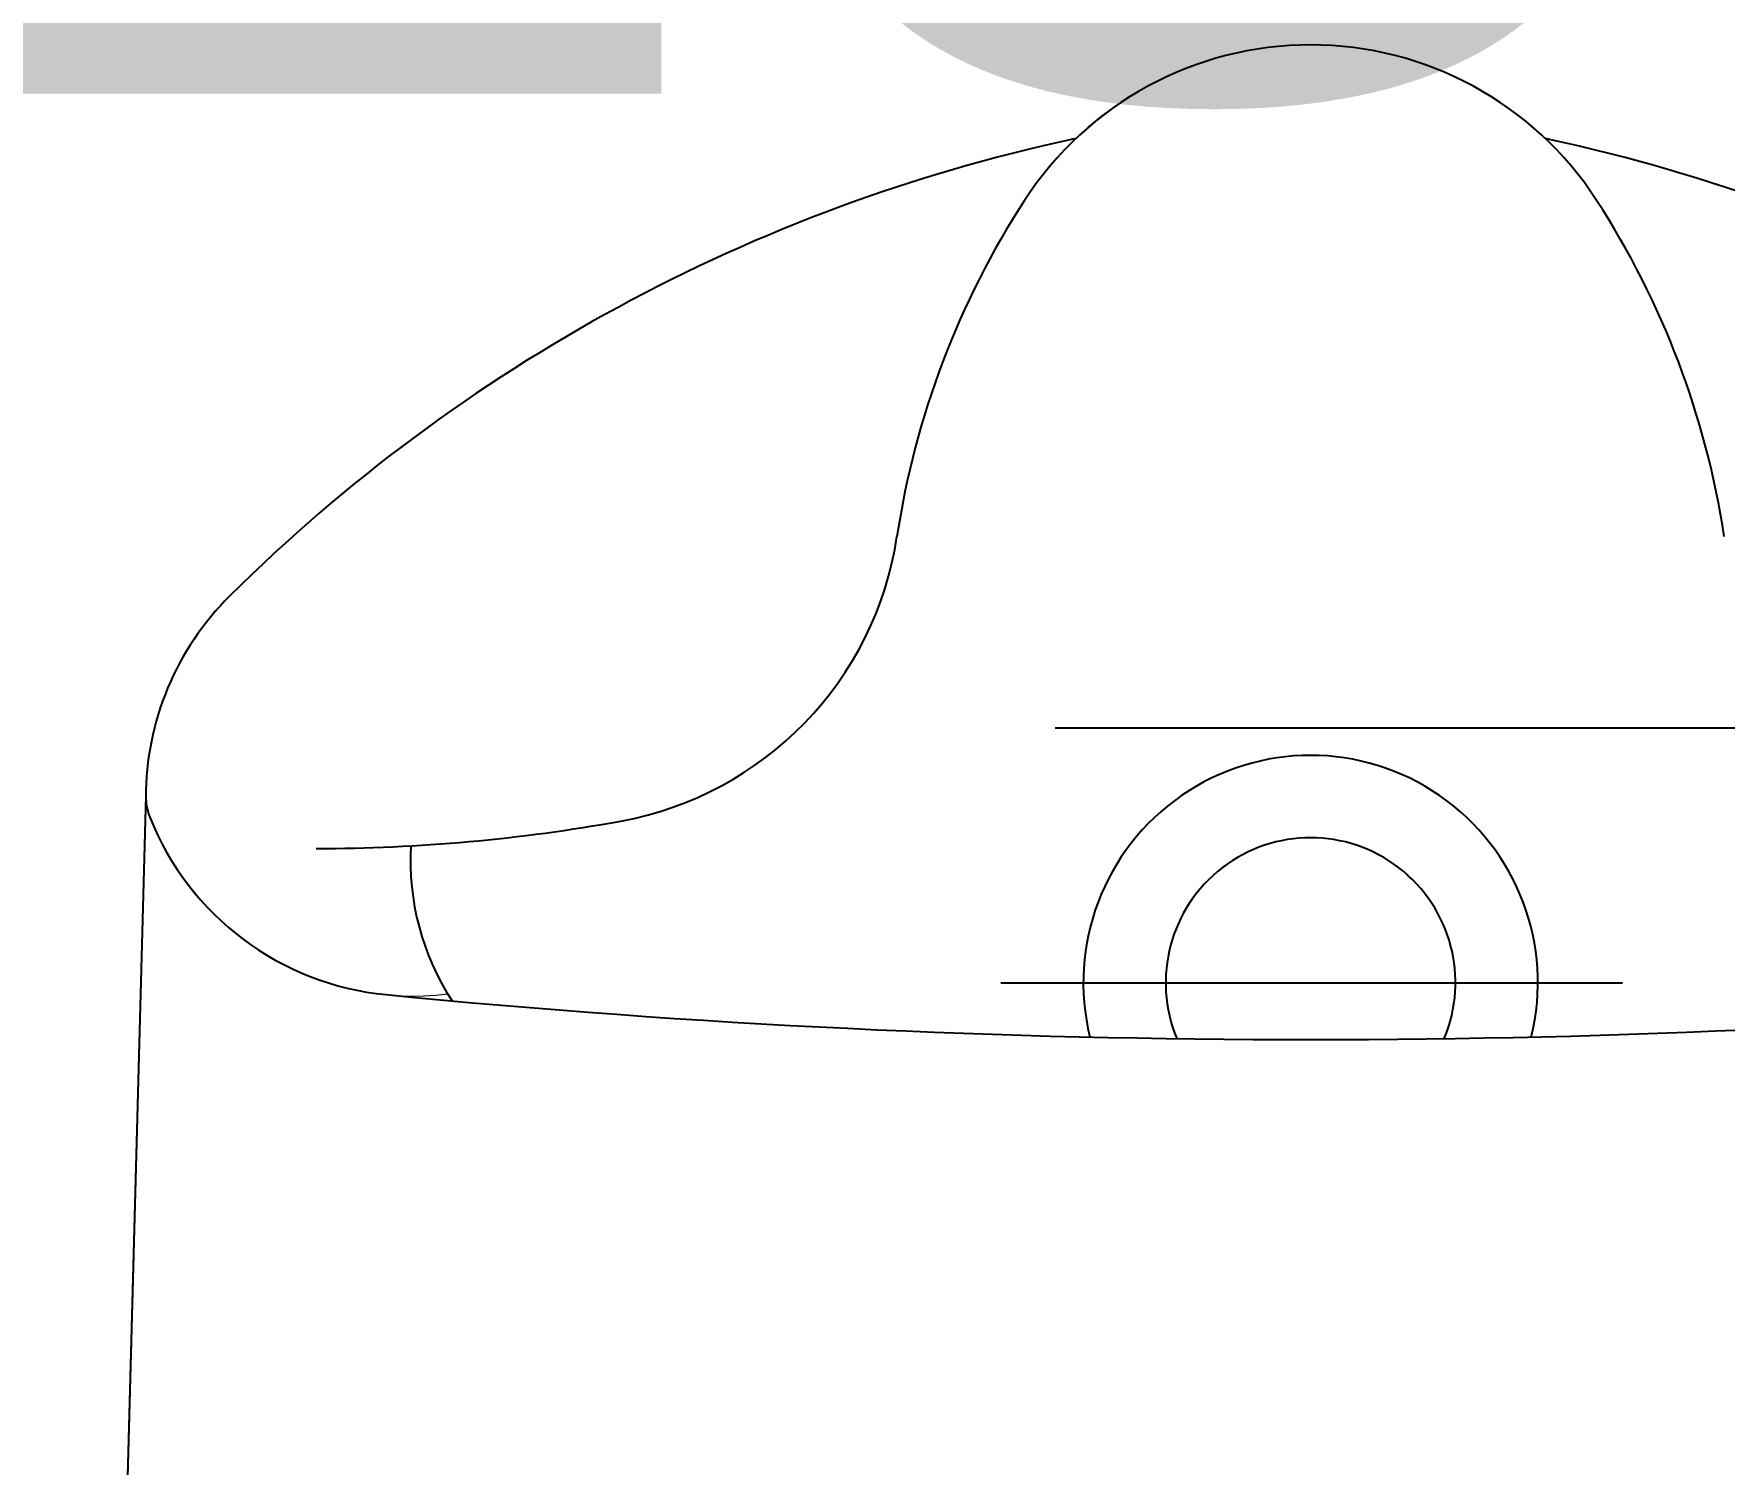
# Model space of a CAD drawing. Header units: millimetres. Extents: x 2148 to 2681, y 758 to 986.
# Drawn here: x 2293.0082 to 2293.4048, y 875.3459 to 875.6814 of the extents above; entities that cross this region are included whole.
import ezdxf

# ---------------------------------------------------------------- set-up
doc = ezdxf.new("R2010")
doc.units = ezdxf.units.MM
doc.linetypes.add('CENTER2', pattern=[28.575000000000003, 19.05, -3.175, 3.175, -3.175])
for name, color, linetype in [('0.1', 193, 'Continuous'), ('0.4', 121, 'Continuous'), ('S_GRID LINES', 252, 'Continuous')]:
    doc.layers.add(name, color=color, linetype=linetype)
doc.styles.add('MMTX$0$ESMX$0$X-OPTA1D', font='x-opta1d')

msp = doc.modelspace()

# ---------------------------------------------------------------- linework, layer by layer
at = {"layer": '0.1'}
for p, q in [((2293.03443628627, 875.5026324430899, -1.97790778295878e-08), (2293.027900249947, 875.2588024277309, -1.97790778295878e-08)), ((2293.03443628627, 875.5026324430899, -1.97790778295878e-08), (2293.027900249947, 875.2588024277309, -1.97790778295878e-08)), ((2293.03443628627, 875.5026324430899, -1.97790778295878e-08), (2293.027900249947, 875.2588024277309, -1.97790778295878e-08)), ((2293.03443628627, 875.5026324430899, -1.97790778295878e-08), (2293.027900249947, 875.2588024277309, -1.97790778295878e-08)), ((2293.03443628627, 875.5026324430899, -1.97790778295878e-08), (2293.027900249947, 875.2588024277309, -1.97790778295878e-08)), ((2293.03443628627, 875.5026324430899, -1.97790778295878e-08), (2293.027900249947, 875.2588024277309, -1.97790778295878e-08)), ((2293.03443628627, 875.5026324430899, -1.97790778295878e-08), (2293.027900249947, 875.2588024277309, -1.97790778295878e-08)), ((2293.03443628627, 875.5026324430899, -1.97790778295878e-08), (2293.027900249947, 875.2588024277309, -1.97790778295878e-08)), ((2293.03443628627, 875.5026324430899, -1.97790778295878e-08), (2293.027900249947, 875.2588024277309, -1.97790778295878e-08)), ((2293.03443628627, 875.5026324430899, -1.97790778295878e-08), (2293.027900249947, 875.2588024277309, -1.97790778295878e-08)), ((2293.235116052896, 875.4588019277096, -1.97790778295878e-08), (2293.380980055302, 875.4588019277096, -1.97790778295878e-08)), ((2293.235116052896, 875.4588019277096, -1.97790778295878e-08), (2293.380980055302, 875.4588019277096, -1.97790778295878e-08)), ((2293.235116052896, 875.4588019277096, -1.97790778295878e-08), (2293.380980055302, 875.4588019277096, -1.97790778295878e-08)), ((2293.235116052896, 875.4588019277096, -1.97790778295878e-08), (2293.380980055302, 875.4588019277096, -1.97790778295878e-08)), ((2293.235116052896, 875.4588019277096, -1.97790778295878e-08), (2293.380980055302, 875.4588019277096, -1.97790778295878e-08)), ((2293.235116052896, 875.4588019277096, -1.97790778295878e-08), (2293.380980055302, 875.4588019277096, -1.97790778295878e-08)), ((2293.235116052896, 875.4588019277096, -1.97790778295878e-08), (2293.380980055302, 875.4588019277096, -1.97790778295878e-08)), ((2293.235116052896, 875.4588019277096, -1.97790778295878e-08), (2293.380980055302, 875.4588019277096, -1.97790778295878e-08)), ((2293.235116052896, 875.4588019277096, -1.97790778295878e-08), (2293.380980055302, 875.4588019277096, -1.97790778295878e-08)), ((2293.235116052896, 875.4588019277096, -1.97790778295878e-08), (2293.380980055302, 875.4588019277096, -1.97790778295878e-08))]:
    msp.add_line(p, q, dxfattribs=at)
for centre, radius, start, end in [((2293.307767662412, 875.5988015776918, -1.97790778295878e-08), 0.079999799998, 32.95790810857712, 147.0420918914229), ((2293.307767662412, 875.5988015776918, -1.97790778295878e-08), 0.079999799998, 32.95790810857712, 147.0420918914229), ((2293.307767662412, 875.5988015776918, -1.97790778295878e-08), 0.079999799998, 32.95790810857712, 147.0420918914229), ((2293.307767662412, 875.5988015776918, -1.97790778295878e-08), 0.079999799998, 32.95790810857712, 147.0420918914229), ((2293.307767662412, 875.5988015776918, -1.97790778295878e-08), 0.079999799998, 32.95790810857712, 147.0420918914229), ((2293.307767662412, 875.5988015776918, -1.97790778295878e-08), 0.079999799998, 32.95790810857712, 147.0420918914229), ((2293.307767662412, 875.5988015776918, -1.97790778295878e-08), 0.079999799998, 32.95790810857712, 147.0420918914229), ((2293.307767662412, 875.5988015776918, -1.97790778295878e-08), 0.079999799998, 32.95790810857712, 147.0420918914229), ((2293.307767662412, 875.5988015776918, -1.97790778295878e-08), 0.079999799998, 32.95790810857712, 147.0420918914229), ((2293.307767662412, 875.5988015776918, -1.97790778295878e-08), 0.079999799998, 32.95790810857712, 147.0420918914229), ((2293.335814417154, 875.2655340119334, -1.97790778295878e-08), 0.3999989999899999, 102.1429334334428, 134.7601460619182), ((2293.335814417154, 875.2655340119334, -1.97790778295878e-08), 0.3999989999899999, 102.1429334334428, 134.7601460619182), ((2293.335814417154, 875.2655340119334, -1.97790778295878e-08), 0.3999989999899999, 102.1429334334428, 134.7601460619182), ((2293.335814417154, 875.2655340119334, -1.97790778295878e-08), 0.3999989999899999, 102.1429334334428, 134.7601460619182), ((2293.335814417154, 875.2655340119334, -1.97790778295878e-08), 0.3999989999899999, 102.1429334334428, 134.7601460619182), ((2293.335814417154, 875.2655340119334, -1.97790778295878e-08), 0.3999989999899999, 102.1429334334428, 134.7601460619182), ((2293.335814417154, 875.2655340119334, -1.97790778295878e-08), 0.3999989999899999, 102.1429334334428, 134.7601460619182), ((2293.335814417154, 875.2655340119334, -1.97790778295878e-08), 0.3999989999899999, 102.1429334334428, 134.7601460619182), ((2293.335814417154, 875.2655340119334, -1.97790778295878e-08), 0.3999989999899999, 102.1429334334428, 134.7601460619182), ((2293.335814417154, 875.2655340119334, -1.97790778295878e-08), 0.3999989999899999, 102.1429334334428, 134.7601460619182), ((2293.307767662412, 875.3958838045316, -1.97790778295878e-08), 0.2666659999933416, 101.9264656363215, 102.1429334334428), ((2293.307767662412, 875.3958838045316, -1.97790778295878e-08), 0.2666659999933416, 101.9264656363215, 102.1429334334428), ((2293.307767662412, 875.3958838045316, -1.97790778295878e-08), 0.2666659999933416, 101.9264656363215, 102.1429334334428), ((2293.307767662412, 875.3958838045316, -1.97790778295878e-08), 0.2666659999933416, 101.9264656363215, 102.1429334334428), ((2293.307767662412, 875.3958838045316, -1.97790778295878e-08), 0.2666659999933416, 101.9264656363215, 102.1429334334428), ((2293.307767662412, 875.3958838045316, -1.97790778295878e-08), 0.2666659999933416, 101.9264656363215, 102.1429334334428), ((2293.307767662412, 875.3958838045316, -1.97790778295878e-08), 0.2666659999933416, 101.9264656363215, 102.1429334334428), ((2293.307767662412, 875.3958838045316, -1.97790778295878e-08), 0.2666659999933416, 101.9264656363215, 102.1429334334428), ((2293.307767662412, 875.3958838045316, -1.97790778295878e-08), 0.2666659999933416, 101.9264656363215, 102.1429334334428), ((2293.307767662412, 875.3958838045316, -1.97790778295878e-08), 0.2666659999933416, 101.9264656363215, 102.1429334334428), ((2293.307767662412, 875.3958838045316, -1.97790778295878e-08), 0.2666659999933416, 77.85706656655718, 78.07353436367852), ((2293.307767662412, 875.3958838045316, -1.97790778295878e-08), 0.2666659999933416, 77.85706656655718, 78.07353436367852), ((2293.307767662412, 875.3958838045316, -1.97790778295878e-08), 0.2666659999933416, 77.85706656655718, 78.07353436367852), ((2293.307767662412, 875.3958838045316, -1.97790778295878e-08), 0.2666659999933416, 77.85706656655718, 78.07353436367852), ((2293.307767662412, 875.3958838045316, -1.97790778295878e-08), 0.2666659999933416, 77.85706656655718, 78.07353436367852), ((2293.307767662412, 875.3958838045316, -1.97790778295878e-08), 0.2666659999933416, 77.85706656655718, 78.07353436367852), ((2293.307767662412, 875.3958838045316, -1.97790778295878e-08), 0.2666659999933416, 77.85706656655718, 78.07353436367852), ((2293.307767662412, 875.3958838045316, -1.97790778295878e-08), 0.2666659999933416, 77.85706656655718, 78.07353436367852), ((2293.307767662412, 875.3958838045316, -1.97790778295878e-08), 0.2666659999933416, 77.85706656655718, 78.07353436367852), ((2293.307767662412, 875.3958838045316, -1.97790778295878e-08), 0.2666659999933416, 77.85706656655718, 78.07353436367852), ((2293.27972090767, 875.2655340119334, -1.97790778295878e-08), 0.3999989999899999, 45.23985393808178, 77.85706656655718), ((2293.27972090767, 875.2655340119334, -1.97790778295878e-08), 0.3999989999899999, 45.23985393808178, 77.85706656655718), ((2293.27972090767, 875.2655340119334, -1.97790778295878e-08), 0.3999989999899999, 45.23985393808178, 77.85706656655718), ((2293.27972090767, 875.2655340119334, -1.97790778295878e-08), 0.3999989999899999, 45.23985393808178, 77.85706656655718), ((2293.27972090767, 875.2655340119334, -1.97790778295878e-08), 0.3999989999899999, 45.23985393808178, 77.85706656655718), ((2293.27972090767, 875.2655340119334, -1.97790778295878e-08), 0.3999989999899999, 45.23985393808178, 77.85706656655718), ((2293.27972090767, 875.2655340119334, -1.97790778295878e-08), 0.3999989999899999, 45.23985393808178, 77.85706656655718), ((2293.27972090767, 875.2655340119334, -1.97790778295878e-08), 0.3999989999899999, 45.23985393808178, 77.85706656655718), ((2293.27972090767, 875.2655340119334, -1.97790778295878e-08), 0.3999989999899999, 45.23985393808178, 77.85706656655718), ((2293.27972090767, 875.2655340119334, -1.97790778295878e-08), 0.3999989999899999, 45.23985393808178, 77.85706656655718), ((2293.408455865474, 875.5335190090652, -1.97790778295878e-08), 0.199999499995, 147.0420918914229, 171.3901035833377), ((2293.408455865474, 875.5335190090652, -1.97790778295878e-08), 0.199999499995, 147.0420918914229, 171.3901035833377), ((2293.408455865474, 875.5335190090652, -1.97790778295878e-08), 0.199999499995, 147.0420918914229, 171.3901035833377), ((2293.408455865474, 875.5335190090652, -1.97790778295878e-08), 0.199999499995, 147.0420918914229, 171.3901035833377), ((2293.408455865474, 875.5335190090652, -1.97790778295878e-08), 0.199999499995, 147.0420918914229, 171.3901035833377), ((2293.408455865474, 875.5335190090652, -1.97790778295878e-08), 0.199999499995, 147.0420918914229, 171.3901035833377), ((2293.408455865474, 875.5335190090652, -1.97790778295878e-08), 0.199999499995, 147.0420918914229, 171.3901035833377), ((2293.408455865474, 875.5335190090652, -1.97790778295878e-08), 0.199999499995, 147.0420918914229, 171.3901035833377), ((2293.408455865474, 875.5335190090652, -1.97790778295878e-08), 0.199999499995, 147.0420918914229, 171.3901035833377), ((2293.408455865474, 875.5335190090652, -1.97790778295878e-08), 0.199999499995, 147.0420918914229, 171.3901035833377), ((2293.207079459349, 875.5335190090652, -1.97790778295878e-08), 0.199999499995, 8.609896416662309, 32.95790810857712), ((2293.207079459349, 875.5335190090652, -1.97790778295878e-08), 0.199999499995, 8.609896416662309, 32.95790810857712), ((2293.207079459349, 875.5335190090652, -1.97790778295878e-08), 0.199999499995, 8.609896416662309, 32.95790810857712), ((2293.207079459349, 875.5335190090652, -1.97790778295878e-08), 0.199999499995, 8.609896416662309, 32.95790810857712), ((2293.207079459349, 875.5335190090652, -1.97790778295878e-08), 0.199999499995, 8.609896416662309, 32.95790810857712), ((2293.207079459349, 875.5335190090652, -1.97790778295878e-08), 0.199999499995, 8.609896416662309, 32.95790810857712), ((2293.207079459349, 875.5335190090652, -1.97790778295878e-08), 0.199999499995, 8.609896416662309, 32.95790810857712), ((2293.207079459349, 875.5335190090652, -1.97790778295878e-08), 0.199999499995, 8.609896416662309, 32.95790810857712), ((2293.207079459349, 875.5335190090652, -1.97790778295878e-08), 0.199999499995, 8.609896416662309, 32.95790810857712), ((2293.207079459349, 875.5335190090652, -1.97790778295878e-08), 0.199999499995, 8.609896416662309, 32.95790810857712), ((2293.131612007, 875.5754366191056, -1.97790778295878e-08), 0.079999799998, 280.2928170142474, 351.3901035833377), ((2293.131612007, 875.5754366191056, -1.97790778295878e-08), 0.079999799998, 280.2928170142474, 351.3901035833377), ((2293.131612007, 875.5754366191056, -1.97790778295878e-08), 0.079999799998, 280.2928170142474, 351.3901035833377), ((2293.131612007, 875.5754366191056, -1.97790778295878e-08), 0.079999799998, 280.2928170142474, 351.3901035833377), ((2293.131612007, 875.5754366191056, -1.97790778295878e-08), 0.079999799998, 280.2928170142474, 351.3901035833377), ((2293.131612007, 875.5754366191056, -1.97790778295878e-08), 0.079999799998, 280.2928170142474, 351.3901035833377), ((2293.131612007, 875.5754366191056, -1.97790778295878e-08), 0.079999799998, 280.2928170142474, 351.3901035833377), ((2293.131612007, 875.5754366191056, -1.97790778295878e-08), 0.079999799998, 280.2928170142474, 351.3901035833377), ((2293.131612007, 875.5754366191056, -1.97790778295878e-08), 0.079999799998, 280.2928170142474, 351.3901035833377), ((2293.131612007, 875.5754366191056, -1.97790778295878e-08), 0.079999799998, 280.2928170142474, 351.3901035833377), ((2293.101101512427, 875.5022203188807, -1.97790778295878e-08), 0.06666649999833334, 134.7601460619182, 180), ((2293.101101512427, 875.5022203188807, -1.97790778295878e-08), 0.06666649999833334, 134.7601460619182, 180), ((2293.101101512427, 875.5022203188807, -1.97790778295878e-08), 0.06666649999833334, 134.7601460619182, 180), ((2293.101101512427, 875.5022203188807, -1.97790778295878e-08), 0.06666649999833334, 134.7601460619182, 180), ((2293.101101512427, 875.5022203188807, -1.97790778295878e-08), 0.06666649999833334, 134.7601460619182, 180), ((2293.101101512427, 875.5022203188807, -1.97790778295878e-08), 0.06666649999833334, 134.7601460619182, 180), ((2293.101101512427, 875.5022203188807, -1.97790778295878e-08), 0.06666649999833334, 134.7601460619182, 180), ((2293.101101512427, 875.5022203188807, -1.97790778295878e-08), 0.06666649999833334, 134.7601460619182, 180), ((2293.101101512427, 875.5022203188807, -1.97790778295878e-08), 0.06666649999833334, 134.7601460619182, 180), ((2293.101101512427, 875.5022203188807, -1.97790778295878e-08), 0.06666649999833334, 134.7601460619182, 180), ((2293.307767662412, 875.4588019277096, -1.97790778295878e-08), 0.05333319999866666, 346.1859408485906, 193.8140591514094), ((2293.307767662412, 875.4588019277096, -1.97790778295878e-08), 0.05333319999866666, 346.1859408485906, 193.8140591514094), ((2293.307767662412, 875.4588019277096, -1.97790778295878e-08), 0.05333319999866666, 346.1859408485906, 193.8140591514094), ((2293.307767662412, 875.4588019277096, -1.97790778295878e-08), 0.05333319999866666, 346.1859408485906, 193.8140591514094), ((2293.307767662412, 875.4588019277096, -1.97790778295878e-08), 0.05333319999866666, 346.1859408485906, 193.8140591514094), ((2293.307767662412, 875.4588019277096, -1.97790778295878e-08), 0.05333319999866666, 346.1859408485906, 193.8140591514094), ((2293.307767662412, 875.4588019277096, -1.97790778295878e-08), 0.05333319999866666, 346.1859408485906, 193.8140591514094), ((2293.307767662412, 875.4588019277096, -1.97790778295878e-08), 0.05333319999866666, 346.1859408485906, 193.8140591514094), ((2293.307767662412, 875.4588019277096, -1.97790778295878e-08), 0.05333319999866666, 346.1859408485906, 193.8140591514094), ((2293.307767662412, 875.4588019277096, -1.97790778295878e-08), 0.05333319999866666, 346.1859408485906, 193.8140591514094), ((2293.047769331507, 875.502550018248, -1.97790778295878e-08), 0.01333329999966667, 179.645802206505, 201.7947486951711), ((2293.047769331507, 875.502550018248, -1.97790778295878e-08), 0.01333329999966667, 179.645802206505, 201.7947486951711), ((2293.047769331507, 875.502550018248, -1.97790778295878e-08), 0.01333329999966667, 179.645802206505, 201.7947486951711), ((2293.047769331507, 875.502550018248, -1.97790778295878e-08), 0.01333329999966667, 179.645802206505, 201.7947486951711), ((2293.047769331507, 875.502550018248, -1.97790778295878e-08), 0.01333329999966667, 179.645802206505, 201.7947486951711), ((2293.047769331507, 875.502550018248, -1.97790778295878e-08), 0.01333329999966667, 179.645802206505, 201.7947486951711), ((2293.047769331507, 875.502550018248, -1.97790778295878e-08), 0.01333329999966667, 179.645802206505, 201.7947486951711), ((2293.047769331507, 875.502550018248, -1.97790778295878e-08), 0.01333329999966667, 179.645802206505, 201.7947486951711), ((2293.047769331507, 875.502550018248, -1.97790778295878e-08), 0.01333329999966667, 179.645802206505, 201.7947486951711), ((2293.047769331507, 875.502550018248, -1.97790778295878e-08), 0.01333329999966667, 179.645802206505, 201.7947486951711), ((2293.097290266905, 875.5223517146321, -1.97790778295878e-08), 0.06666649999833334, 201.7947486951711, 264.4420803729362), ((2293.097290266905, 875.5223517146321, -1.97790778295878e-08), 0.06666649999833334, 201.7947486951711, 264.4420803729362), ((2293.097290266905, 875.5223517146321, -1.97790778295878e-08), 0.06666649999833334, 201.7947486951711, 264.4420803729362), ((2293.097290266905, 875.5223517146321, -1.97790778295878e-08), 0.06666649999833334, 201.7947486951711, 264.4420803729362), ((2293.097290266905, 875.5223517146321, -1.97790778295878e-08), 0.06666649999833334, 201.7947486951711, 264.4420803729362), ((2293.097290266905, 875.5223517146321, -1.97790778295878e-08), 0.06666649999833334, 201.7947486951711, 264.4420803729362), ((2293.097290266905, 875.5223517146321, -1.97790778295878e-08), 0.06666649999833334, 201.7947486951711, 264.4420803729362), ((2293.097290266905, 875.5223517146321, -1.97790778295878e-08), 0.06666649999833334, 201.7947486951711, 264.4420803729362), ((2293.097290266905, 875.5223517146321, -1.97790778295878e-08), 0.06666649999833334, 201.7947486951711, 264.4420803729362), ((2293.097290266905, 875.5223517146321, -1.97790778295878e-08), 0.06666649999833334, 201.7947486951711, 264.4420803729362), ((2293.074434912432, 875.8902862147031, -1.97790778295878e-08), 0.3999989999899999, 270, 280.2928170142474), ((2293.074434912432, 875.8902862147031, -1.97790778295878e-08), 0.3999989999899999, 270, 280.2928170142474), ((2293.074434912432, 875.8902862147031, -1.97790778295878e-08), 0.3999989999899999, 270, 280.2928170142474), ((2293.074434912432, 875.8902862147031, -1.97790778295878e-08), 0.3999989999899999, 270, 280.2928170142474), ((2293.074434912432, 875.8902862147031, -1.97790778295878e-08), 0.3999989999899999, 270, 280.2928170142474), ((2293.074434912432, 875.8902862147031, -1.97790778295878e-08), 0.3999989999899999, 270, 280.2928170142474), ((2293.074434912432, 875.8902862147031, -1.97790778295878e-08), 0.3999989999899999, 270, 280.2928170142474), ((2293.074434912432, 875.8902862147031, -1.97790778295878e-08), 0.3999989999899999, 270, 280.2928170142474), ((2293.074434912432, 875.8902862147031, -1.97790778295878e-08), 0.3999989999899999, 270, 280.2928170142474), ((2293.074434912432, 875.8902862147031, -1.97790778295878e-08), 0.3999989999899999, 270, 280.2928170142474), ((2293.307767662412, 875.4588019277096, -1.97790778295878e-08), 0.03399991499915, 337.3130539478161, 202.6869460521839), ((2293.307767662412, 875.4588019277096, -1.97790778295878e-08), 0.03399991499915, 337.3130539478161, 202.6869460521839), ((2293.307767662412, 875.4588019277096, -1.97790778295878e-08), 0.03399991499915, 337.3130539478161, 202.6869460521839), ((2293.307767662412, 875.4588019277096, -1.97790778295878e-08), 0.03399991499915, 337.3130539478161, 202.6869460521839), ((2293.307767662412, 875.4588019277096, -1.97790778295878e-08), 0.03399991499915, 337.3130539478161, 202.6869460521839), ((2293.307767662412, 875.4588019277096, -1.97790778295878e-08), 0.03399991499915, 337.3130539478161, 202.6869460521839), ((2293.307767662412, 875.4588019277096, -1.97790778295878e-08), 0.03399991499915, 337.3130539478161, 202.6869460521839), ((2293.307767662412, 875.4588019277096, -1.97790778295878e-08), 0.03399991499915, 337.3130539478161, 202.6869460521839), ((2293.307767662412, 875.4588019277096, -1.97790778295878e-08), 0.03399991499915, 337.3130539478161, 202.6869460521839), ((2293.307767662412, 875.4588019277096, -1.97790778295878e-08), 0.03399991499915, 337.3130539478161, 202.6869460521839), ((2293.156554013276, 875.4873461900813, -1.97790778295878e-08), 0.05999984999849999, 176.5994620843722, 213.1383205242396), ((2293.156554013276, 875.4873461900813, -1.97790778295878e-08), 0.05999984999849999, 176.5994620843722, 213.1383205242396), ((2293.156554013276, 875.4873461900813, -1.97790778295878e-08), 0.05999984999849999, 176.5994620843722, 213.1383205242396), ((2293.156554013276, 875.4873461900813, -1.97790778295878e-08), 0.05999984999849999, 176.5994620843722, 213.1383205242396), ((2293.156554013276, 875.4873461900813, -1.97790778295878e-08), 0.05999984999849999, 176.5994620843722, 213.1383205242396), ((2293.156554013276, 875.4873461900813, -1.97790778295878e-08), 0.05999984999849999, 176.5994620843722, 213.1383205242396), ((2293.156554013276, 875.4873461900813, -1.97790778295878e-08), 0.05999984999849999, 176.5994620843722, 213.1383205242396), ((2293.156554013276, 875.4873461900813, -1.97790778295878e-08), 0.05999984999849999, 176.5994620843722, 213.1383205242396), ((2293.156554013276, 875.4873461900813, -1.97790778295878e-08), 0.05999984999849999, 176.5994620843722, 213.1383205242396), ((2293.156554013276, 875.4873461900813, -1.97790778295878e-08), 0.05999984999849999, 176.5994620843722, 213.1383205242396), ((2293.307767662412, 877.6853223659515, -1.97790778295878e-08), 2.239853738247487, 264.4420803729362, 275.5579196270638), ((2293.307767662412, 877.6853223659515, -1.97790778295878e-08), 2.239853738247487, 264.4420803729362, 275.5579196270638), ((2293.307767662412, 877.6853223659515, -1.97790778295878e-08), 2.239853738247487, 264.4420803729362, 275.5579196270638), ((2293.307767662412, 877.6853223659515, -1.97790778295878e-08), 2.239853738247487, 264.4420803729362, 275.5579196270638), ((2293.307767662412, 877.6853223659515, -1.97790778295878e-08), 2.239853738247487, 264.4420803729362, 275.5579196270638), ((2293.307767662412, 877.6853223659515, -1.97790778295878e-08), 2.239853738247487, 264.4420803729362, 275.5579196270638), ((2293.307767662412, 877.6853223659515, -1.97790778295878e-08), 2.239853738247487, 264.4420803729362, 275.5579196270638), ((2293.307767662412, 877.6853223659515, -1.97790778295878e-08), 2.239853738247487, 264.4420803729362, 275.5579196270638), ((2293.307767662412, 877.6853223659515, -1.97790778295878e-08), 2.239853738247487, 264.4420803729362, 275.5579196270638), ((2293.307767662412, 877.6853223659515, -1.97790778295878e-08), 2.239853738247487, 264.4420803729362, 275.5579196270638)]:
    msp.add_arc(centre, radius, start, end, dxfattribs=at)
at = {"layer": '0.4', "color": 193, "lineweight": 0, "ltscale": 0.5}
for p, q in [((2293.027900249947, 875.2588024277309, -1.97790778295878e-08), (2293.03443628627, 875.5026324430899, -1.97790778295878e-08)), ((2293.027900249947, 875.2588024277309, -1.97790778295878e-08), (2293.03443628627, 875.5026324430899, -1.97790778295878e-08)), ((2293.027900249947, 875.2588024277309, -1.97790778295878e-08), (2293.03443628627, 875.5026324430899, -1.97790778295878e-08)), ((2293.027900249947, 875.2588024277309, -1.97790778295878e-08), (2293.03443628627, 875.5026324430899, -1.97790778295878e-08)), ((2293.027900249947, 875.2588024277309, -1.97790778295878e-08), (2293.03443628627, 875.5026324430899, -1.97790778295878e-08)), ((2293.027900249947, 875.2588024277309, -1.97790778295878e-08), (2293.03443628627, 875.5026324430899, -1.97790778295878e-08)), ((2293.027900249947, 875.2588024277309, -1.97790778295878e-08), (2293.03443628627, 875.5026324430899, -1.97790778295878e-08)), ((2293.027900249947, 875.2588024277309, -1.97790778295878e-08), (2293.03443628627, 875.5026324430899, -1.97790778295878e-08)), ((2293.027900249947, 875.2588024277309, -1.97790778295878e-08), (2293.03443628627, 875.5026324430899, -1.97790778295878e-08)), ((2293.027900249947, 875.2588024277309, -1.97790778295878e-08), (2293.03443628627, 875.5026324430899, -1.97790778295878e-08)), ((2293.341767577414, 875.4588019277096, -1.97790778295878e-08), (2293.27376774741, 875.4588019277096, -1.97790778295878e-08)), ((2293.341767577414, 875.4588019277096, -1.97790778295878e-08), (2293.27376774741, 875.4588019277096, -1.97790778295878e-08)), ((2293.341767577414, 875.4588019277096, -1.97790778295878e-08), (2293.27376774741, 875.4588019277096, -1.97790778295878e-08)), ((2293.341767577414, 875.4588019277096, -1.97790778295878e-08), (2293.27376774741, 875.4588019277096, -1.97790778295878e-08)), ((2293.341767577414, 875.4588019277096, -1.97790778295878e-08), (2293.27376774741, 875.4588019277096, -1.97790778295878e-08)), ((2293.341767577414, 875.4588019277096, -1.97790778295878e-08), (2293.27376774741, 875.4588019277096, -1.97790778295878e-08)), ((2293.341767577414, 875.4588019277096, -1.97790778295878e-08), (2293.27376774741, 875.4588019277096, -1.97790778295878e-08)), ((2293.341767577414, 875.4588019277096, -1.97790778295878e-08), (2293.27376774741, 875.4588019277096, -1.97790778295878e-08)), ((2293.341767577414, 875.4588019277096, -1.97790778295878e-08), (2293.27376774741, 875.4588019277096, -1.97790778295878e-08)), ((2293.341767577414, 875.4588019277096, -1.97790778295878e-08), (2293.27376774741, 875.4588019277096, -1.97790778295878e-08))]:
    msp.add_line(p, q, dxfattribs=at)
for centre, radius, start, end in [((2293.307767662412, 875.5988015776918, -1.97790778295878e-08), 0.07999979999800688, 46.46142057375373, 133.5385794262463), ((2293.307767662412, 875.5988015776918, -1.97790778295878e-08), 0.07999979999800688, 46.46142057375373, 133.5385794262463), ((2293.307767662412, 875.5988015776918, -1.97790778295878e-08), 0.07999979999800688, 46.46142057375373, 133.5385794262463), ((2293.307767662412, 875.5988015776918, -1.97790778295878e-08), 0.07999979999800688, 46.46142057375373, 133.5385794262463), ((2293.307767662412, 875.5988015776918, -1.97790778295878e-08), 0.07999979999800688, 46.46142057375373, 133.5385794262463), ((2293.307767662412, 875.5988015776918, -1.97790778295878e-08), 0.07999979999800688, 46.46142057375373, 133.5385794262463), ((2293.307767662412, 875.5988015776918, -1.97790778295878e-08), 0.07999979999800688, 46.46142057375373, 133.5385794262463), ((2293.307767662412, 875.5988015776918, -1.97790778295878e-08), 0.07999979999800688, 46.46142057375373, 133.5385794262463), ((2293.307767662412, 875.5988015776918, -1.97790778295878e-08), 0.07999979999800688, 46.46142057375373, 133.5385794262463), ((2293.307767662412, 875.5988015776918, -1.97790778295878e-08), 0.07999979999800688, 46.46142057375373, 133.5385794262463), ((2293.335814417154, 875.2655340119334, -1.97790778295878e-08), 0.3999989999900301, 101.9984734764744, 134.7601460619182), ((2293.335814417154, 875.2655340119334, -1.97790778295878e-08), 0.3999989999900301, 101.9984734764744, 134.7601460619182), ((2293.335814417154, 875.2655340119334, -1.97790778295878e-08), 0.3999989999900301, 101.9984734764744, 134.7601460619182), ((2293.335814417154, 875.2655340119334, -1.97790778295878e-08), 0.3999989999900301, 101.9984734764744, 134.7601460619182), ((2293.335814417154, 875.2655340119334, -1.97790778295878e-08), 0.3999989999900301, 101.9984734764744, 134.7601460619182), ((2293.335814417154, 875.2655340119334, -1.97790778295878e-08), 0.3999989999900301, 101.9984734764744, 134.7601460619182), ((2293.335814417154, 875.2655340119334, -1.97790778295878e-08), 0.3999989999900301, 101.9984734764744, 134.7601460619182), ((2293.335814417154, 875.2655340119334, -1.97790778295878e-08), 0.3999989999900301, 101.9984734764744, 134.7601460619182), ((2293.335814417154, 875.2655340119334, -1.97790778295878e-08), 0.3999989999900301, 101.9984734764744, 134.7601460619182), ((2293.335814417154, 875.2655340119334, -1.97790778295878e-08), 0.3999989999900301, 101.9984734764744, 134.7601460619182), ((2293.27972090767, 875.2655340119334, -1.97790778295878e-08), 0.3999989999899703, 45.23985393808178, 78.00152652352564), ((2293.27972090767, 875.2655340119334, -1.97790778295878e-08), 0.3999989999899703, 45.23985393808178, 78.00152652352564), ((2293.27972090767, 875.2655340119334, -1.97790778295878e-08), 0.3999989999899703, 45.23985393808178, 78.00152652352564), ((2293.27972090767, 875.2655340119334, -1.97790778295878e-08), 0.3999989999899703, 45.23985393808178, 78.00152652352564), ((2293.27972090767, 875.2655340119334, -1.97790778295878e-08), 0.3999989999899703, 45.23985393808178, 78.00152652352564), ((2293.27972090767, 875.2655340119334, -1.97790778295878e-08), 0.3999989999899703, 45.23985393808178, 78.00152652352564), ((2293.27972090767, 875.2655340119334, -1.97790778295878e-08), 0.3999989999899703, 45.23985393808178, 78.00152652352564), ((2293.27972090767, 875.2655340119334, -1.97790778295878e-08), 0.3999989999899703, 45.23985393808178, 78.00152652352564), ((2293.27972090767, 875.2655340119334, -1.97790778295878e-08), 0.3999989999899703, 45.23985393808178, 78.00152652352564), ((2293.27972090767, 875.2655340119334, -1.97790778295878e-08), 0.3999989999899703, 45.23985393808178, 78.00152652352564), ((2293.101101512427, 875.5022203188807, -1.97790778295878e-08), 0.06666649999835815, 134.7601460619182, 179.6458022195248), ((2293.101101512427, 875.5022203188807, -1.97790778295878e-08), 0.06666649999835815, 134.7601460619182, 179.6458022195248), ((2293.101101512427, 875.5022203188807, -1.97790778295878e-08), 0.06666649999835815, 134.7601460619182, 179.6458022195248), ((2293.101101512427, 875.5022203188807, -1.97790778295878e-08), 0.06666649999835815, 134.7601460619182, 179.6458022195248), ((2293.101101512427, 875.5022203188807, -1.97790778295878e-08), 0.06666649999835815, 134.7601460619182, 179.6458022195248), ((2293.101101512427, 875.5022203188807, -1.97790778295878e-08), 0.06666649999835815, 134.7601460619182, 179.6458022195248), ((2293.101101512427, 875.5022203188807, -1.97790778295878e-08), 0.06666649999835815, 134.7601460619182, 179.6458022195248), ((2293.101101512427, 875.5022203188807, -1.97790778295878e-08), 0.06666649999835815, 134.7601460619182, 179.6458022195248), ((2293.101101512427, 875.5022203188807, -1.97790778295878e-08), 0.06666649999835815, 134.7601460619182, 179.6458022195248), ((2293.101101512427, 875.5022203188807, -1.97790778295878e-08), 0.06666649999835815, 134.7601460619182, 179.6458022195248), ((2293.307767662412, 875.4588019277096, -1.97790778295878e-08), 0.05333319999868316, 346.1859408485906, 193.8140591514094), ((2293.307767662412, 875.4588019277096, -1.97790778295878e-08), 0.05333319999868316, 346.1859408485906, 193.8140591514094), ((2293.307767662412, 875.4588019277096, -1.97790778295878e-08), 0.05333319999868316, 346.1859408485906, 193.8140591514094), ((2293.307767662412, 875.4588019277096, -1.97790778295878e-08), 0.05333319999868316, 346.1859408485906, 193.8140591514094), ((2293.307767662412, 875.4588019277096, -1.97790778295878e-08), 0.05333319999868316, 346.1859408485906, 193.8140591514094), ((2293.307767662412, 875.4588019277096, -1.97790778295878e-08), 0.05333319999868316, 346.1859408485906, 193.8140591514094), ((2293.307767662412, 875.4588019277096, -1.97790778295878e-08), 0.05333319999868316, 346.1859408485906, 193.8140591514094), ((2293.307767662412, 875.4588019277096, -1.97790778295878e-08), 0.05333319999868316, 346.1859408485906, 193.8140591514094), ((2293.307767662412, 875.4588019277096, -1.97790778295878e-08), 0.05333319999868316, 346.1859408485906, 193.8140591514094), ((2293.307767662412, 875.4588019277096, -1.97790778295878e-08), 0.05333319999868316, 346.1859408485906, 193.8140591514094), ((2293.047769331507, 875.502550018248, -1.97790778295878e-08), 0.01333329999936961, 179.6458022195248, 201.7947486951711), ((2293.047769331507, 875.502550018248, -1.97790778295878e-08), 0.01333329999936961, 179.6458022195248, 201.7947486951711), ((2293.047769331507, 875.502550018248, -1.97790778295878e-08), 0.01333329999936961, 179.6458022195248, 201.7947486951711), ((2293.047769331507, 875.502550018248, -1.97790778295878e-08), 0.01333329999936961, 179.6458022195248, 201.7947486951711), ((2293.047769331507, 875.502550018248, -1.97790778295878e-08), 0.01333329999936961, 179.6458022195248, 201.7947486951711), ((2293.047769331507, 875.502550018248, -1.97790778295878e-08), 0.01333329999936961, 179.6458022195248, 201.7947486951711), ((2293.047769331507, 875.502550018248, -1.97790778295878e-08), 0.01333329999936961, 179.6458022195248, 201.7947486951711), ((2293.047769331507, 875.502550018248, -1.97790778295878e-08), 0.01333329999936961, 179.6458022195248, 201.7947486951711), ((2293.047769331507, 875.502550018248, -1.97790778295878e-08), 0.01333329999936961, 179.6458022195248, 201.7947486951711), ((2293.047769331507, 875.502550018248, -1.97790778295878e-08), 0.01333329999936961, 179.6458022195248, 201.7947486951711), ((2293.047769331507, 875.502550018248, -1.97790778295878e-08), 0.01333329999936961, 179.6458022195248, 201.7947486951711), ((2293.047769331507, 875.502550018248, -1.97790778295878e-08), 0.01333329999936961, 179.6458022195248, 201.7947486951711), ((2293.047769331507, 875.502550018248, -1.97790778295878e-08), 0.01333329999936961, 179.6458022195248, 201.7947486951711), ((2293.047769331507, 875.502550018248, -1.97790778295878e-08), 0.01333329999936961, 179.6458022195248, 201.7947486951711), ((2293.047769331507, 875.502550018248, -1.97790778295878e-08), 0.01333329999936961, 179.6458022195248, 201.7947486951711), ((2293.047769331507, 875.502550018248, -1.97790778295878e-08), 0.01333329999936961, 179.6458022195248, 201.7947486951711), ((2293.047769331507, 875.502550018248, -1.97790778295878e-08), 0.01333329999936961, 179.6458022195248, 201.7947486951711), ((2293.047769331507, 875.502550018248, -1.97790778295878e-08), 0.01333329999936961, 179.6458022195248, 201.7947486951711), ((2293.047769331507, 875.502550018248, -1.97790778295878e-08), 0.01333329999936961, 179.6458022195248, 201.7947486951711), ((2293.047769331507, 875.502550018248, -1.97790778295878e-08), 0.01333329999936961, 179.6458022195248, 201.7947486951711), ((2293.097290266905, 875.5223517146321, -1.97790778295878e-08), 0.06666649999834508, 201.7947486951711, 276.8931762814672), ((2293.097290266905, 875.5223517146321, -1.97790778295878e-08), 0.06666649999834508, 201.7947486951711, 264.4420803729362), ((2293.097290266905, 875.5223517146321, -1.97790778295878e-08), 0.06666649999834508, 201.7947486951711, 276.8931762814672), ((2293.097290266905, 875.5223517146321, -1.97790778295878e-08), 0.06666649999834508, 201.7947486951711, 264.4420803729362), ((2293.097290266905, 875.5223517146321, -1.97790778295878e-08), 0.06666649999834508, 201.7947486951711, 276.8931762814672), ((2293.097290266905, 875.5223517146321, -1.97790778295878e-08), 0.06666649999834508, 201.7947486951711, 264.4420803729362), ((2293.097290266905, 875.5223517146321, -1.97790778295878e-08), 0.06666649999834508, 201.7947486951711, 276.8931762814672), ((2293.097290266905, 875.5223517146321, -1.97790778295878e-08), 0.06666649999834508, 201.7947486951711, 264.4420803729362), ((2293.097290266905, 875.5223517146321, -1.97790778295878e-08), 0.06666649999834508, 201.7947486951711, 276.8931762814672), ((2293.097290266905, 875.5223517146321, -1.97790778295878e-08), 0.06666649999834508, 201.7947486951711, 264.4420803729362), ((2293.097290266905, 875.5223517146321, -1.97790778295878e-08), 0.06666649999834508, 201.7947486951711, 276.8931762814672), ((2293.097290266905, 875.5223517146321, -1.97790778295878e-08), 0.06666649999834508, 201.7947486951711, 264.4420803729362), ((2293.097290266905, 875.5223517146321, -1.97790778295878e-08), 0.06666649999834508, 201.7947486951711, 276.8931762814672), ((2293.097290266905, 875.5223517146321, -1.97790778295878e-08), 0.06666649999834508, 201.7947486951711, 264.4420803729362), ((2293.097290266905, 875.5223517146321, -1.97790778295878e-08), 0.06666649999834508, 201.7947486951711, 276.8931762814672), ((2293.097290266905, 875.5223517146321, -1.97790778295878e-08), 0.06666649999834508, 201.7947486951711, 264.4420803729362), ((2293.097290266905, 875.5223517146321, -1.97790778295878e-08), 0.06666649999834508, 201.7947486951711, 276.8931762814672), ((2293.097290266905, 875.5223517146321, -1.97790778295878e-08), 0.06666649999834508, 201.7947486951711, 264.4420803729362), ((2293.097290266905, 875.5223517146321, -1.97790778295878e-08), 0.06666649999834508, 201.7947486951711, 276.8931762814672), ((2293.097290266905, 875.5223517146321, -1.97790778295878e-08), 0.06666649999834508, 201.7947486951711, 264.4420803729362), ((2293.307767662412, 875.4588019277096, -1.97790778295878e-08), 0.03399991499914181, 0, 180), ((2293.307767662412, 875.4588019277096, -1.97790778295878e-08), 0.03399991499914181, 0, 180), ((2293.307767662412, 875.4588019277096, -1.97790778295878e-08), 0.03399991499914181, 0, 180), ((2293.307767662412, 875.4588019277096, -1.97790778295878e-08), 0.03399991499914181, 0, 180), ((2293.307767662412, 875.4588019277096, -1.97790778295878e-08), 0.03399991499914181, 0, 180), ((2293.307767662412, 875.4588019277096, -1.97790778295878e-08), 0.03399991499914181, 0, 180), ((2293.307767662412, 875.4588019277096, -1.97790778295878e-08), 0.03399991499914181, 0, 180), ((2293.307767662412, 875.4588019277096, -1.97790778295878e-08), 0.03399991499914181, 0, 180), ((2293.307767662412, 875.4588019277096, -1.97790778295878e-08), 0.03399991499914181, 0, 180), ((2293.307767662412, 875.4588019277096, -1.97790778295878e-08), 0.03399991499914181, 0, 180), ((2293.307767662412, 877.6853223659515, -1.97790778295878e-08), 2.239853738247374, 264.4420803729362, 275.5579196270638), ((2293.307767662412, 877.6853223659515, -1.97790778295878e-08), 2.239853738247374, 264.4420803729362, 275.5579196270638), ((2293.307767662412, 877.6853223659515, -1.97790778295878e-08), 2.239853738247374, 264.4420803729362, 275.5579196270638), ((2293.307767662412, 877.6853223659515, -1.97790778295878e-08), 2.239853738247374, 264.4420803729362, 275.5579196270638), ((2293.307767662412, 877.6853223659515, -1.97790778295878e-08), 2.239853738247374, 264.4420803729362, 275.5579196270638), ((2293.307767662412, 877.6853223659515, -1.97790778295878e-08), 2.239853738247374, 264.4420803729362, 275.5579196270638), ((2293.307767662412, 877.6853223659515, -1.97790778295878e-08), 2.239853738247374, 264.4420803729362, 275.5579196270638), ((2293.307767662412, 877.6853223659515, -1.97790778295878e-08), 2.239853738247374, 264.4420803729362, 275.5579196270638), ((2293.307767662412, 877.6853223659515, -1.97790778295878e-08), 2.239853738247374, 264.4420803729362, 275.5579196270638), ((2293.307767662412, 877.6853223659515, -1.97790778295878e-08), 2.239853738247374, 264.4420803729362, 275.5579196270638), ((2293.156554013276, 875.4873461900813, -1.97790778295878e-08), 0.0599998499985658, 211.3089605703985, 213.1383205242396), ((2293.156554013276, 875.4873461900813, -1.97790778295878e-08), 0.0599998499985658, 211.3089605703985, 213.1383205242396), ((2293.156554013276, 875.4873461900813, -1.97790778295878e-08), 0.0599998499985658, 211.3089605703985, 213.1383205242396), ((2293.156554013276, 875.4873461900813, -1.97790778295878e-08), 0.0599998499985658, 211.3089605703985, 213.1383205242396), ((2293.156554013276, 875.4873461900813, -1.97790778295878e-08), 0.0599998499985658, 211.3089605703985, 213.1383205242396), ((2293.156554013276, 875.4873461900813, -1.97790778295878e-08), 0.0599998499985658, 211.3089605703985, 213.1383205242396), ((2293.156554013276, 875.4873461900813, -1.97790778295878e-08), 0.0599998499985658, 211.3089605703985, 213.1383205242396), ((2293.156554013276, 875.4873461900813, -1.97790778295878e-08), 0.0599998499985658, 211.3089605703985, 213.1383205242396), ((2293.156554013276, 875.4873461900813, -1.97790778295878e-08), 0.0599998499985658, 211.3089605703985, 213.1383205242396), ((2293.156554013276, 875.4873461900813, -1.97790778295878e-08), 0.0599998499985658, 211.3089605703985, 213.1383205242396), ((2293.307767662412, 877.6853223659515, -1.97790778295878e-08), 2.239853738247374, 264.8397862288841, 268.6750715626566), ((2293.307767662412, 877.6853223659515, -1.97790778295878e-08), 2.239853738247374, 264.8397862288841, 268.6750715626566), ((2293.307767662412, 877.6853223659515, -1.97790778295878e-08), 2.239853738247374, 264.8397862288841, 268.6750715626566), ((2293.307767662412, 877.6853223659515, -1.97790778295878e-08), 2.239853738247374, 264.8397862288841, 268.6750715626566), ((2293.307767662412, 877.6853223659515, -1.97790778295878e-08), 2.239853738247374, 264.8397862288841, 268.6750715626566), ((2293.307767662412, 877.6853223659515, -1.97790778295878e-08), 2.239853738247374, 264.8397862288841, 268.6750715626566), ((2293.307767662412, 877.6853223659515, -1.97790778295878e-08), 2.239853738247374, 264.8397862288841, 268.6750715626566), ((2293.307767662412, 877.6853223659515, -1.97790778295878e-08), 2.239853738247374, 264.8397862288841, 268.6750715626566), ((2293.307767662412, 877.6853223659515, -1.97790778295878e-08), 2.239853738247374, 264.8397862288841, 268.6750715626566), ((2293.307767662412, 877.6853223659515, -1.97790778295878e-08), 2.239853738247374, 264.8397862288841, 268.6750715626566), ((2293.307767662412, 877.6853223659515, -1.97790778295878e-08), 2.239853738247374, 271.3249284373434, 275.1602137711159), ((2293.307767662412, 877.6853223659515, -1.97790778295878e-08), 2.239853738247374, 271.3249284373434, 275.1602137711159), ((2293.307767662412, 877.6853223659515, -1.97790778295878e-08), 2.239853738247374, 271.3249284373434, 275.1602137711159), ((2293.307767662412, 877.6853223659515, -1.97790778295878e-08), 2.239853738247374, 271.3249284373434, 275.1602137711159), ((2293.307767662412, 877.6853223659515, -1.97790778295878e-08), 2.239853738247374, 271.3249284373434, 275.1602137711159), ((2293.307767662412, 877.6853223659515, -1.97790778295878e-08), 2.239853738247374, 271.3249284373434, 275.1602137711159), ((2293.307767662412, 877.6853223659515, -1.97790778295878e-08), 2.239853738247374, 271.3249284373434, 275.1602137711159), ((2293.307767662412, 877.6853223659515, -1.97790778295878e-08), 2.239853738247374, 271.3249284373434, 275.1602137711159), ((2293.307767662412, 877.6853223659515, -1.97790778295878e-08), 2.239853738247374, 271.3249284373434, 275.1602137711159), ((2293.307767662412, 877.6853223659515, -1.97790778295878e-08), 2.239853738247374, 271.3249284373434, 275.1602137711159)]:
    msp.add_arc(centre, radius, start, end, dxfattribs=at)
at = {"layer": 'S_GRID LINES', "linetype": 'CENTER2', "ltscale": 0.2}
msp.add_line((2304.042821397752, 875.5185079531632, -1.646909499330181e-08), (2282.475409545386, 875.5185079531632, -1.083355502920358e-08), dxfattribs=at)

# ---------------------------------------------------------------- texts
at = {"color": 2, "insert": (2291.08286011769, 876.0060352010092, -7.824718808060872e-09), "char_height": 0.25536, "width": 11.64471969592537, "attachment_point": 4, "style": 'MMTX$0$ESMX$0$X-OPTA1D'}
msp.add_mtext('0.60 M. X 0.60 M.\\P FLOOR TILES', dxfattribs=at)

doc.saveas('drawing.dxf')
